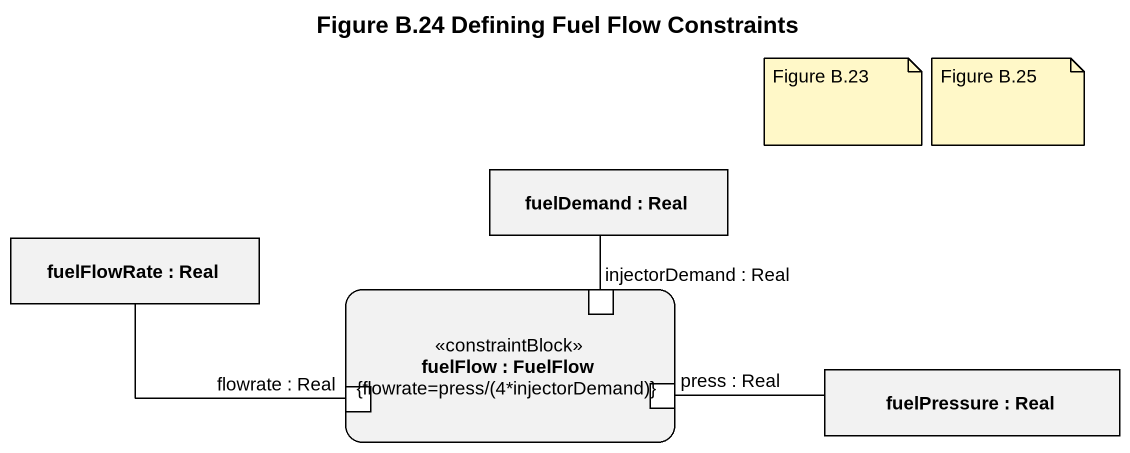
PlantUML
@startuml
title Figure B.24 Defining Fuel Flow Constraints
rectangle "fuelDemand : Real" as fuelDemand
rectangle "fuelFlowRate : Real" as fuelFlowRate
rectangle "fuelFlow : FuelFlow\n{flowrate=press/(4*injectorDemand)}" as fuelFlow <<constraintBlock>> {
  port "injectorDemand : Real" as injectorDemand_Real #FFFFFF
  port "flowrate : Real" as flowrate_Real #FFFFFF
  port "press : Real" as press_Real #FFFFFF
}
rectangle "fuelPressure : Real" as fuelPressure
fuelDemand -- injectorDemand_Real
fuelFlowRate -right- flowrate_Real
fuelPressure -left- press_Real
note as N1
  Figure B.23
end note
note as N2
  Figure B.25
end note
@enduml
